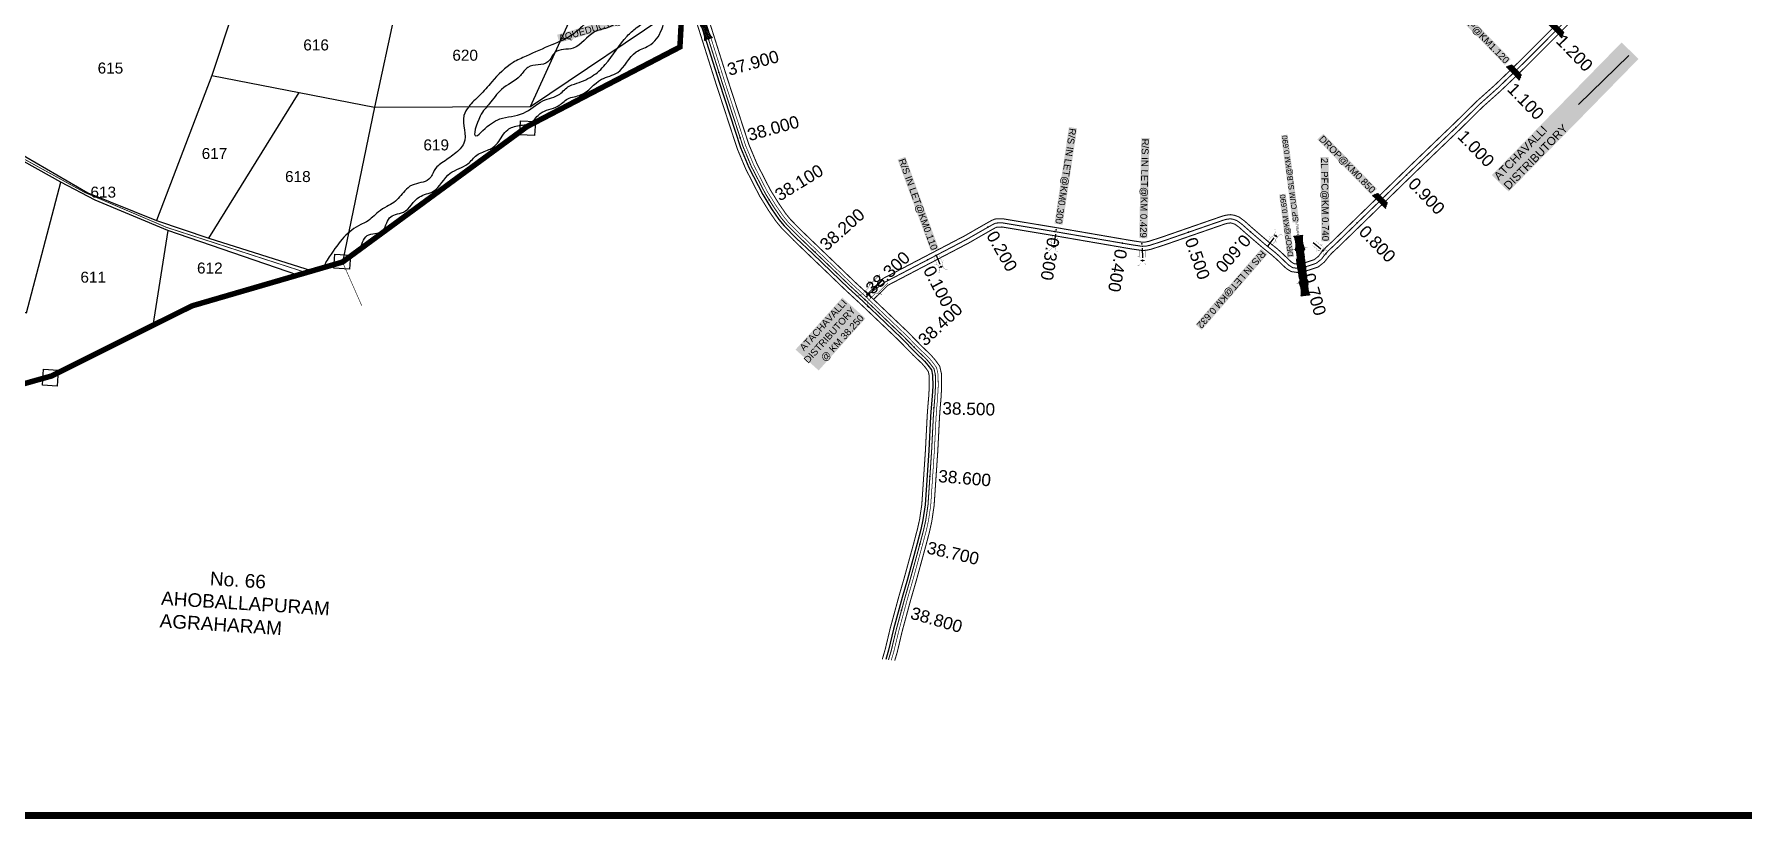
# Model space of a CAD drawing. Header units: inches. Extents: x 201585 to 225365, y 1598878 to 1613111.
# Drawn here: x 203342 to 205832, y 1598878 to 1600021 of the extents above; entities that cross this region are included whole.
import ezdxf
from ezdxf.enums import TextEntityAlignment as Align

# ---------------------------------------------------------------- set-up
doc = ezdxf.new("R2010")
doc.units = ezdxf.units.IN
doc.header["$LTSCALE"] = 15
doc.header["$MEASUREMENT"] = 0
for name, pattern in [('ACAD_ISO02W100', [15, 12, -3]), ('DASHED2', [0.375, 0.25, -0.125]), ('HIDDEN2', [0.1875, 0.125, -0.0625])]:
    doc.linetypes.add(name, pattern=pattern)
for name, color, linetype in [('CANAL1', 7, 'Continuous'), ('CSMark', 72, 'Continuous'), ('PLOTS', 7, 'Continuous'), ('PLOTS NO', 7, 'Continuous'), ('RE REMARKS', 7, 'Continuous'), ('ROADS', 1, 'Continuous'), ('STREAMS', 4, 'Continuous'), ('STRUCTURE', 5, 'Continuous'), ('TEXT', 1, 'Continuous'), ('text2', 7, 'Continuous'), ('VILLAGE BOUNDARY STONES', 1, 'Continuous'), ('VILLAGE BOUNDRY', 5, 'Continuous')]:
    doc.layers.add(name, color=color, linetype=linetype)
doc.styles.get("Standard").update_dxf_attribs({"font": 'arial.ttf'})
doc.dimstyles.get("Standard").update_dxf_attribs({"dimtxt": 0.18, "dimasz": 0.18, "dimexe": 0.18, "dimexo": 0.0625, "dimgap": 0.09, "dimtad": 0, "dimtih": 1, "dimtoh": 1, "dimdec": 4, "dimzin": 0, "dimdsep": 46, "dimtxsty": 'Standard', "dimcen": 0.09, "dimadec": 0, "dimazin": 0, "dimtfac": 1, "dimtdec": 4, "dimtofl": 0, "dimtmove": 0, "dimatfit": 3, "dimfxl": 1, "dimtolj": 1, "dimtzin": 0, "dimarcsym": 0})

# ---------------------------------------------------------------- blocks, each defined once
blk = doc.blocks.new('DROP')
h = blk.add_hatch()
h.set_pattern_fill('ANSI31', color=1, scale=10, angle=45)
h.set_pattern_definition([(90, (-324.4107, -25.7687), (-1.25, 0), [])])
h.paths.add_polyline_path([(-9.9, -4.3), (-13.8, 4.1), (13.8, 4.1), (10.2, -4.3)])
at = {"layer": 'STRUCTURE', "color": 5, "const_width": 0.49}
blk.add_lwpolyline([(-9.9, -4.3), (-13.8, 4.1), (13.8, 4.1), (10.2, -4.3), (-9.9, -4.3)], dxfattribs=at)
at = {"layer": 'STRUCTURE', "color": 5}
blk.add_circle((0, 0), 1.33, dxfattribs=at)
blk = doc.blocks.new('OT')
at = {"layer": 'STRUCTURE', "color": 190}
for points, const_width in [([(769751.4, 1706595.8), (769729.4, 1706595.8)], 0.5), ([(769775.2, 1706601.8), (769775.2, 1706597.8), (769769.2, 1706593.8), (769761.8, 1706593.8), (769754.4, 1706593.8), (769748.4, 1706597.8), (769748.4, 1706601.8)], 0.5), ([(769761.8, 1706593.8), (769761.8, 1706581)], 2.5), ([(769751.4, 1706579), (769729.4, 1706579)], 0.5), ([(769748.4, 1706573), (769748.4, 1706577), (769754.4, 1706581), (769761.8, 1706581), (769761.8, 1706581), (769761.8, 1706581), (769769.2, 1706581), (769775.2, 1706577), (769775.2, 1706573)], 0.5)]:
    blk.add_lwpolyline(points, dxfattribs=dict(at, const_width=const_width))
at = {"layer": 'STRUCTURE', "color": 0}
blk.add_circle((769761.8, 1706587.4), 1.87, dxfattribs=at)
blk.add_leader([(769732.6, 1706587.4), (769753.8, 1706587.4)], dimstyle='Standard', override={"dimasz": 10, "dimgap": 0.09, "dimtad": 0}, dxfattribs=at)
blk = doc.blocks.new('AQUEDUCT')
at = {"layer": 'STRUCTURE'}
h = blk.add_hatch(dxfattribs=at)
h.set_pattern_fill('DASH', color=256, scale=8, angle=-90, style=0)
h.set_pattern_definition([(270, (-1706662.7411, 769762.6106), (1, -1), [1, -1])])
edge = h.paths.add_edge_path()
edge.add_spline(control_points=[(6.5, -63.1), (6.2, -62.6), (5.2, -61.2), (4.6, -58.3), (4.1, -54.4), (3.3, -48.8), (4.1, -41.4), (5.4, -35.8), (6, -33)], knot_values=[0, 0, 0, 0, 1.613557, 5.24513, 8.624976, 13.470124, 22.190216, 30.746377, 30.746377, 30.746377, 30.746377], degree=3, periodic=0)
edge.add_line((6, -33), (4, -30))
edge.add_line((4, -30), (4, 30))
edge.add_line((4, 30), (6, 33))
edge.add_spline(control_points=[(6, 33), (5.3, 35.8), (3.9, 41.3), (2.8, 48.7), (3.5, 54.4), (3.9, 58.3), (4.4, 61.2), (5.4, 62.6), (5.7, 63.1)], knot_values=[0, 0, 0, 0, 8.556161, 17.276253, 22.121402, 25.501247, 29.13282, 30.746377, 30.746377, 30.746377, 30.746377], degree=3, periodic=0)
edge.add_line((5.7, 63.1), (-6.5, 63.1))
edge.add_spline(control_points=[(-6.5, 63.1), (-6.2, 62.6), (-5.2, 61.2), (-4.6, 58.3), (-4.1, 54.4), (-3.3, 48.8), (-4.1, 41.4), (-5.4, 35.8), (-6, 33)], knot_values=[0, 0, 0, 0, 1.613557, 5.24513, 8.624976, 13.470124, 22.190216, 30.746377, 30.746377, 30.746377, 30.746377], degree=3, periodic=0)
edge.add_line((-6, 33), (-4, 30))
edge.add_line((-4, 30), (-4, -30))
edge.add_line((-4, -30), (-6, -33))
edge.add_spline(control_points=[(-6, -33), (-5.3, -35.8), (-3.9, -41.3), (-2.8, -48.7), (-3.5, -54.4), (-3.9, -58.3), (-4.4, -61.2), (-5.4, -62.6), (-5.7, -63.1)], knot_values=[0, 0, 0, 0, 8.556161, 17.276253, 22.121402, 25.501247, 29.13282, 30.746377, 30.746377, 30.746377, 30.746377], degree=3, periodic=0)
edge.add_line((-5.7, -63.1), (6.5, -63.1))
blk.add_circle((0, 0), 0.938)
at = {"layer": 'STRUCTURE', "const_width": 0.628}
for points in [[(-12, 36), (-8, 36), (-4, 30), (-4, -30), (-8, -36), (-12, -36)], [(12, 36), (8, 36), (4, 30), (4, -30), (8, -36), (12, -36)]]:
    blk.add_lwpolyline(points, dxfattribs=at)
at = {"layer": 'STRUCTURE', "color": 3}
for points in [[(-4, 30), (-4, -30)], [(-4, 30), (-4, -30)], [(4, 30), (4, -30)]]:
    blk.add_lwpolyline(points, dxfattribs=at)
at = {"layer": 'STRUCTURE'}
for points in [[(-6.5, 63.1), (-5.7, 61.7), (-4.7, 58.2), (-4.2, 54.9), (-3.6, 50.1), (-4.3, 41.4), (-6, 33)], [(5.7, 63.1), (4.8, 61.7), (3.9, 58.2), (3.5, 54.8), (3.1, 50), (4, 41.3), (6, 33)], [(-5.7, -63.1), (-4.8, -61.7), (-3.9, -58.2), (-3.5, -54.8), (-3.1, -50), (-4, -41.3), (-6, -33)], [(6.5, -63.1), (5.7, -61.7), (4.7, -58.2), (4.2, -54.9), (3.6, -50.1), (4.3, -41.4), (6, -33)]]:
    blk.add_spline(points, degree=3, dxfattribs=at)
at = {"layer": 'STRUCTURE', "color": 0}
blk.add_text('STREAM', height=5, dxfattribs=at).set_placement((-19.7, -0.1), align=Align.MIDDLE_CENTER)
for points in [[(32.5, 0.1), (5.8, 0)], [(0.4, -62), (0.1, -38.2)]]:
    blk.add_leader(points, dimstyle='Standard', override={"dimasz": 10, "dimgap": 0.09, "dimtad": 0}, dxfattribs=at)
blk = doc.blocks.new('1SLB')
at = {"layer": 'STRUCTURE'}
h = blk.add_hatch(dxfattribs=at)
h.set_pattern_fill('DOTS', color=6, scale=14, angle=320.3722, style=0)
h.set_pattern_definition([(320.372247934, (-538945.0768, -1194857.3203), (0.89503691186, 0.39489261377), [0, -0.875])])
h.paths.add_polyline_path([(-43.8, 3.5), (-43.8, -3.5), (-23.1, -3.5), (-21, -2.1), (21, -2.1), (23.1, -3.5), (43.8, -3.5), (43.8, 3.5), (23.1, 3.5), (21, 2.1), (-21, 2.1), (-23.1, 3.5)])
at = {"layer": 'STRUCTURE', "color": 6, "linetype": 'ACAD_ISO02W100', "ltscale": 0.5, "const_width": 0.35}
for points in [[(-43.8, 3.5), (-23.1, 3.5)], [(23.1, 3.5), (43.8, 3.5)], [(-43.8, -3.5), (-23.1, -3.5)], [(23.1, -3.5), (43.8, -3.5)]]:
    blk.add_lwpolyline(points, dxfattribs=at)
at = {"layer": 'STRUCTURE', "color": 6, "const_width": 0.44}
for points in [[(-25.2, 7.7), (-25.2, 4.9), (-21, 2.1), (21, 2.1), (25.2, 4.9), (25.2, 7.7)], [(-25.2, -7.7), (-25.2, -4.9), (-21, -2.1), (21, -2.1), (25.2, -4.9), (25.2, -7.7)]]:
    blk.add_lwpolyline(points, dxfattribs=at)
at = {"layer": 'STRUCTURE', "color": 6}
blk.add_lwpolyline([(-21, -2.1), (21, -2.1)], dxfattribs=at)
blk.add_lwpolyline([(-21, -2.1), (21, -2.1)], dxfattribs=at)
at = {"layer": 'STRUCTURE', "color": 0}
blk.add_circle((0, 0), 0.871, dxfattribs=at)
for points in [[(-40.8, 0), (-24.8, 0)], [(39.6, -0.2), (23.5, -0.2)]]:
    blk.add_leader(points, dimstyle='Standard', override={"dimasz": 10, "dimgap": 0.09, "dimtad": 0}, dxfattribs=at)
blk = doc.blocks.new('SP')
at = {"layer": 'STRUCTURE'}
h = blk.add_hatch(dxfattribs=at)
h.set_pattern_fill('DASH', color=256, scale=8, style=0)
edge = h.paths.add_edge_path()
edge.add_spline(control_points=[(769825.7, 1706742.1), (769825.3, 1706741.8), (769823.8, 1706740.8), (769820.9, 1706740.3), (769817, 1706739.7), (769811.4, 1706738.9), (769804, 1706739.7), (769798.4, 1706741), (769795.6, 1706741.6)], knot_values=[0, 0, 0, 0, 1.613557, 5.24513, 8.624976, 13.470124, 22.190216, 30.746377, 30.746377, 30.746377, 30.746377], degree=3, periodic=0)
edge.add_line((769795.6, 1706741.6), (769792.6, 1706739.6))
edge.add_line((769792.6, 1706739.6), (769732.6, 1706739.6))
edge.add_line((769732.6, 1706739.6), (769729.6, 1706741.6))
edge.add_spline(control_points=[(769729.6, 1706741.6), (769726.9, 1706740.9), (769721.3, 1706739.5), (769713.9, 1706738.5), (769708.3, 1706739.1), (769704.4, 1706739.6), (769701.5, 1706740), (769700, 1706741), (769699.5, 1706741.3)], knot_values=[0, 0, 0, 0, 8.556161, 17.276253, 22.121402, 25.501247, 29.13282, 30.746377, 30.746377, 30.746377, 30.746377], degree=3, periodic=0)
edge.add_line((769699.5, 1706741.3), (769699.5, 1706722.1))
edge.add_spline(control_points=[(769699.5, 1706722.1), (769700, 1706722.4), (769701.4, 1706723.4), (769704.3, 1706724), (769708.2, 1706724.5), (769713.8, 1706725.3), (769721.2, 1706724.5), (769726.8, 1706723.3), (769729.6, 1706722.6)], knot_values=[0, 0, 0, 0, 1.613557, 5.24513, 8.624976, 13.470124, 22.190216, 30.746377, 30.746377, 30.746377, 30.746377], degree=3, periodic=0)
edge.add_line((769729.6, 1706722.6), (769732.6, 1706724.6))
edge.add_line((769732.6, 1706724.6), (769792.6, 1706724.6))
edge.add_line((769792.6, 1706724.6), (769795.6, 1706722.6))
edge.add_spline(control_points=[(769795.6, 1706722.6), (769798.4, 1706723.3), (769803.9, 1706724.8), (769811.3, 1706725.8), (769817, 1706725.1), (769820.9, 1706724.7), (769823.8, 1706724.2), (769825.2, 1706723.3), (769825.7, 1706723)], knot_values=[0, 0, 0, 0, 8.556161, 17.276253, 22.121402, 25.501247, 29.13282, 30.746377, 30.746377, 30.746377, 30.746377], degree=3, periodic=0)
edge.add_line((769825.7, 1706723), (769825.7, 1706742.1))
h.paths.add_polyline_path([(769764.2, 1706732.1, -1), (769761.1, 1706732.1, -1)], flags=0)
h.paths.add_polyline_path([(769761.1, 1706732.1, 1), (769764.2, 1706732.1, 1)], flags=16)
at = {"layer": 'STRUCTURE', "const_width": 0.628}
for points in [[(769726.6, 1706747.6), (769726.6, 1706743.6), (769732.6, 1706739.6), (769792.6, 1706739.6), (769798.6, 1706743.6), (769798.6, 1706747.6)], [(769726.6, 1706716.6), (769726.6, 1706720.6), (769732.6, 1706724.6), (769792.6, 1706724.6), (769798.6, 1706720.6), (769798.6, 1706716.6)]]:
    blk.add_lwpolyline(points, dxfattribs=at)
at = {"layer": 'STRUCTURE', "color": 3}
blk.add_lwpolyline([(769732.6, 1706724.6), (769792.6, 1706724.6)], dxfattribs=at)
blk.add_lwpolyline([(769732.6, 1706724.6), (769792.6, 1706724.6)], dxfattribs=at)
at = {"layer": 'STRUCTURE', "color": 0}
blk.add_circle((769762.6, 1706732.1), 1.55, dxfattribs=at)
at = {"layer": 'STRUCTURE'}
for points in [[(769699.5, 1706741.3), (769700.9, 1706740.5), (769704.4, 1706739.6), (769707.8, 1706739.2), (769712.6, 1706738.8), (769721.3, 1706739.7), (769729.6, 1706741.6)], [(769825.7, 1706742.1), (769824.3, 1706741.3), (769820.8, 1706740.3), (769817.5, 1706739.8), (769812.7, 1706739.2), (769804, 1706739.9), (769795.6, 1706741.6)], [(769699.5, 1706722.1), (769700.9, 1706723), (769704.4, 1706724), (769707.7, 1706724.5), (769712.5, 1706725), (769721.2, 1706724.4), (769729.6, 1706722.6)], [(769825.7, 1706723), (769824.3, 1706723.8), (769820.8, 1706724.7), (769817.4, 1706725.1), (769812.6, 1706725.5), (769803.9, 1706724.6), (769795.6, 1706722.6)]]:
    blk.add_spline(points, degree=3, dxfattribs=at)
at = {"layer": 'STRUCTURE', "color": 0}
blk.add_text('STREAM', height=5, dxfattribs=at).set_placement((769684.3, 1706732.1), align=Align.MIDDLE_CENTER)
for points in [[(769727.4, 1706732.1), (769700.8, 1706732.1)], [(769824.4, 1706732.1), (769800.5, 1706732.1)]]:
    blk.add_leader(points, dimstyle='Standard', override={"dimasz": 10, "dimgap": 0.09, "dimtad": 0}, dxfattribs=at)
blk = doc.blocks.new('1INLET')
at = {"layer": 'STRUCTURE', "color": 190}
for points, const_width in [([(9.4, 10.1), (9.4, 7.3), (5.2, 4.5), (0, 4.5), (0, 4.5), (0, 4.5), (-5.2, 4.5), (-9.4, 7.3), (-9.4, 10.1)], 0.35), ([(0, -4.5), (0, 4.5)], 1.75), ([(7.3, 5.9), (22.7, 5.9)], 0.35), ([(-9.4, -10.1), (-9.4, -7.3), (-5.2, -4.5), (0, -4.5), (5.2, -4.5), (9.4, -7.3), (9.4, -10.1)], 0.35), ([(7.3, -5.9), (22.7, -5.9)], 0.35)]:
    blk.add_lwpolyline(points, dxfattribs=dict(at, const_width=const_width))
at = {"layer": 'STRUCTURE', "color": 0}
blk.add_circle((0, 0), 1.31, dxfattribs=at)
blk.add_leader([(26, 0.1), (5.6, 0)], dimstyle='Standard', override={"dimasz": 8, "dimgap": 0.09, "dimtad": 0}, dxfattribs=at)

msp = doc.modelspace()

# ---------------------------------------------------------------- linework, layer by layer
at = {"color": 3}
msp.add_point((204412.8, 1599780), dxfattribs=at)
at = {"layer": 'CANAL1', "color": 200, "const_width": 1.5}
for points in [[(204304.7, 1600046.2), (204335.2, 1599949.6), (204366.4, 1599854.2), (204378.6, 1599825.1), (204399, 1599785.2), (204405.2, 1599775.3), (204412.1, 1599764.1), (204423, 1599748.3), (204431.2, 1599738.5), (204448.9, 1599720.6), (204472.4, 1599698), (204499.5, 1599672), (204524.9, 1599647.6), (204545.7, 1599628.4), (204601.5, 1599575.3), (204622.9, 1599553.4), (204635.5, 1599541.4), (204640.4, 1599535.7), (204644.7, 1599529.8), (204646, 1599523.9), (204646.2, 1599508.5), (204645.4, 1599493.9), (204644, 1599477.4), (204643.1, 1599464.6), (204640.6, 1599415.1), (204635.3, 1599336.1), (204632.1, 1599314.3), (204629, 1599300.5), (204623.8, 1599280.6), (204609.5, 1599228.4), (204601.8, 1599201.8), (204589.2, 1599155.3), (204582, 1599125.1), (204577.7, 1599110.4)], [(204321.8, 1600052), (204352.4, 1599955.1), (204383.3, 1599860.5), (204394.9, 1599832.7), (204414.7, 1599794.1), (204420.5, 1599784.8), (204427.2, 1599774), (204437.4, 1599759.2), (204444.5, 1599750.6), (204461.5, 1599733.5), (204484.9, 1599711), (204512, 1599685), (204537.2, 1599660.7), (204558, 1599641.5), (204614.1, 1599588.1), (204635.5, 1599566.3), (204648.5, 1599553.8), (204654.5, 1599546.9), (204661.4, 1599537.5), (204664, 1599526), (204664.2, 1599508.1), (204663.4, 1599492.7), (204662, 1599476), (204661.1, 1599463.5), (204658.6, 1599414.1), (204653.2, 1599334.2), (204649.8, 1599311.1), (204646.5, 1599296.2), (204641.2, 1599276), (204626.8, 1599223.5), (204619.1, 1599197), (204606.6, 1599150.9), (204599.4, 1599120.4), (204595.8, 1599108.5)], [(204557.2, 1599643.8), (204578.5, 1599665.1), (204697.5, 1599727.3), (204730.3, 1599746.1), (204737.1, 1599749.9), (204741.9, 1599751.9), (204746.6, 1599752.2), (204753.2, 1599752.3), (204833.5, 1599739), (204942.7, 1599720.2), (204956.9, 1599718.1), (204960.8, 1599718.3), (204965.9, 1599719.4), (204983.2, 1599724.9), (205053.5, 1599749.3), (205072.9, 1599756), (205078.9, 1599757.6), (205085.6, 1599758.3), (205091.3, 1599757.2), (205097.6, 1599754.9), (205105.6, 1599749), (205115.4, 1599740.2), (205139.2, 1599719.7), (205153.5, 1599708.3), (205160.6, 1599701.9), (205169.7, 1599693.1), (205174.1, 1599689.1), (205177.8, 1599686.8), (205182, 1599686.3), (205190.1, 1599687.3), (205197.6, 1599689.5), (205207.2, 1599692.8), (205213.3, 1599697.6), (205218.5, 1599704.4), (205224.1, 1599710.6), (205233.9, 1599719.6), (205293.6, 1599777.6), (205348.4, 1599831), (205410.2, 1599890.3), (205444.5, 1599924), (205470.1, 1599946.9), (205488.7, 1599964.7), (205510, 1599985.4), (205539.5, 1600014.9), (205572.8, 1600048.5)], [(204565.6, 1599635.3), (204585.7, 1599655.3), (204703.3, 1599716.8), (204736.2, 1599735.7), (204742.4, 1599739.1), (204744.7, 1599740.1), (204747.1, 1599740.2), (204752.3, 1599740.3), (204831.5, 1599727.1), (204940.8, 1599708.3), (204956.3, 1599706.1), (204962.4, 1599706.4), (204969, 1599707.8), (204987, 1599713.5), (205057.4, 1599737.9), (205076.4, 1599744.5), (205081.1, 1599745.8), (205085.1, 1599746.2), (205088, 1599745.6), (205091.8, 1599744.2), (205098, 1599739.6), (205107.5, 1599731.1), (205131.5, 1599710.5), (205145.7, 1599699.1), (205152.5, 1599693.1), (205161.5, 1599684.4), (205166.8, 1599679.5), (205173.7, 1599675.3), (205182.1, 1599674.1), (205192.6, 1599675.6), (205201.2, 1599678.1), (205213, 1599682.1), (205221.8, 1599689.1), (205227.8, 1599696.7), (205232.7, 1599702.2), (205242.1, 1599710.9), (205301.9, 1599769), (205356.8, 1599822.4), (205418.6, 1599881.7), (205452.7, 1599915.3), (205478.2, 1599938.1), (205497.1, 1599956.1), (205518.5, 1599976.9), (205548, 1600006.5), (205581.3, 1600039.9)]]:
    msp.add_lwpolyline(points, dxfattribs=at)
at = {"layer": 'CANAL1', "color": 5}
msp.add_lwpolyline([(204309.5, 1600047.8), (204340, 1599951.1), (204371.1, 1599856), (204383.1, 1599827.2), (204403.4, 1599787.7), (204409.5, 1599777.9), (204416.3, 1599766.9), (204427, 1599751.4), (204434.9, 1599741.9), (204452.4, 1599724.2), (204475.9, 1599701.7), (204503, 1599675.6), (204528.3, 1599651.2), (204549.1, 1599632), (204605, 1599578.8), (204626.4, 1599557), (204639.1, 1599544.9), (204644.3, 1599538.8), (204649.3, 1599532), (204651, 1599524.5), (204651.2, 1599508.4), (204650.4, 1599493.6), (204649, 1599477), (204648.1, 1599464.3), (204645.6, 1599414.8), (204640.3, 1599335.6), (204637, 1599313.4), (204633.9, 1599299.3), (204628.6, 1599279.3), (204614.3, 1599227), (204606.6, 1599200.5), (204594, 1599154.1), (204586.8, 1599123.8), (204582.7, 1599109.9)], dxfattribs=at)
at = {"layer": 'CANAL1', "color": 1, "linetype": 'HIDDEN2', "ltscale": 4, "const_width": 1.5}
for points in [[(204313.3, 1600049.1), (204343.8, 1599952.4), (204374.8, 1599857.4), (204386.7, 1599828.9), (204406.9, 1599789.7), (204412.8, 1599780), (204419.7, 1599769.1), (204430.2, 1599753.8), (204437.8, 1599744.6), (204455.2, 1599727), (204478.6, 1599704.5), (204505.8, 1599678.5), (204531.1, 1599654.2), (204551.9, 1599635), (204607.8, 1599581.7), (204629.2, 1599559.9), (204642, 1599547.6), (204647.4, 1599541.3), (204653.1, 1599533.7), (204655, 1599524.9), (204655.2, 1599508.3), (204654.4, 1599493.3), (204653, 1599476.7), (204652.1, 1599464), (204649.6, 1599414.6), (204644.3, 1599335.2), (204641, 1599312.7), (204637.8, 1599298.4), (204632.5, 1599278.3), (204618.2, 1599226), (204610.5, 1599199.4), (204597.9, 1599153.1), (204590.7, 1599122.8), (204586.7, 1599109.5)], [(204557.3, 1599642.2), (204582.1, 1599660.2), (204582.1, 1599660.2), (204700.4, 1599722.1), (204733.3, 1599740.9), (204739.8, 1599744.5), (204743.3, 1599746), (204746.8, 1599746.2), (204752.8, 1599746.3), (204832.5, 1599733), (204941.8, 1599714.3), (204956.6, 1599712.1), (204961.6, 1599712.3), (204967.5, 1599713.6), (204985.1, 1599719.2), (205055.5, 1599743.6), (205074.6, 1599750.2), (205080, 1599751.7), (205085.4, 1599752.2), (205089.6, 1599751.4), (205094.7, 1599749.5), (205101.8, 1599744.3), (205111.5, 1599735.7), (205135.3, 1599715.1), (205149.6, 1599703.7), (205156.6, 1599697.5), (205165.6, 1599688.8), (205170.5, 1599684.3), (205175.8, 1599681), (205182, 1599680.2), (205191.4, 1599681.5), (205199.4, 1599683.8), (205210.1, 1599687.5), (205217.5, 1599693.3), (205223.1, 1599700.5), (205228.4, 1599706.4), (205238, 1599715.3), (205297.7, 1599773.3), (205352.6, 1599826.7), (205414.4, 1599886), (205448.6, 1599919.6), (205474.2, 1599942.5), (205492.9, 1599960.4), (205514.2, 1599981.1), (205543.7, 1600010.7), (205577, 1600044.2)]]:
    msp.add_lwpolyline(points, dxfattribs=at)
at = {"layer": 'CANAL1', "color": 5, "const_width": 1}
msp.add_lwpolyline([(204317.1, 1600050.4), (204347.6, 1599953.6), (204378.6, 1599858.8), (204390.4, 1599830.6), (204410.3, 1599791.6), (204416.2, 1599782.2), (204423, 1599771.3), (204433.4, 1599756.2), (204440.8, 1599747.2), (204458, 1599729.9), (204481.4, 1599707.4), (204508.5, 1599681.4), (204533.8, 1599657.1), (204554.6, 1599637.9), (204610.6, 1599584.5), (204632, 1599562.7), (204644.9, 1599550.4), (204650.6, 1599543.8), (204656.8, 1599535.4), (204659, 1599525.4), (204659.2, 1599508.2), (204658.4, 1599493.1), (204657, 1599476.4), (204656.1, 1599463.8), (204653.6, 1599414.4), (204648.3, 1599334.7), (204644.9, 1599312), (204641.7, 1599297.4), (204636.3, 1599277.3), (204622, 1599224.9), (204614.3, 1599198.3), (204601.8, 1599152.1), (204594.5, 1599121.7), (204590.8, 1599109)], dxfattribs=at)
at = {"layer": 'PLOTS'}
for points in [[(203837.8, 1599915.1), (204064.9, 1599916), (204179.5, 1600167.5), (203901, 1600205.2)], [(203633.6, 1600060.4), (203600.5, 1599961.2), (203520, 1599749.9)], [(203868.5, 1600056.7), (203837.8, 1599915.1)], [(204064.9, 1599916), (204286.1, 1600064.3)], [(203112.9, 1600017.5), (203262.7, 1599905.4), (203314.8, 1599851.4), (203420.2, 1599789.9), (203520, 1599749.9), (203596.3, 1599723.9), (203746.9, 1599676.4)], [(203536.4, 1599735.4), (203430.5, 1599779.5), (203380.5, 1599805.4), (203310.2, 1599845.1), (203254.9, 1599898.3), (203098.2, 1600012.1)], [(203600.5, 1599961.2), (203837.8, 1599915.1), (203791.1, 1599689.2)], [(203596.3, 1599723.9), (203728, 1599936.4)], [(203173.2, 1599665.4), (203330.5, 1599615), (203380.5, 1599805.4)], [(203726.1, 1599670.3), (203536.4, 1599735.4), (203514.8, 1599596.9)]]:
    msp.add_lwpolyline(points, dxfattribs=at)
at = {"layer": 'ROADS', "const_width": 1.19}
msp.add_lwpolyline([(203738.3, 1599673.8), (203534.6, 1599739.8), (203415.5, 1599790.6), (203309.9, 1599848.8), (203255.7, 1599905.4)], dxfattribs=at)
at = {"layer": 'STREAMS'}
for points in [[(202982.4, 1599800.1), (202999, 1599819.6), (202992.5, 1599860.7), (203002.3, 1599886.7), (203004.2, 1599900.6), (203016.4, 1599920.9), (203017, 1599941.6), (203005.3, 1599962.3), (202994.7, 1599977), (202992.6, 1600000.4), (202988.1, 1600017.1), (202976.9, 1600037.8), (202979.8, 1600055.7), (202977.4, 1600087.8), (202975.2, 1600094.3), (202967.8, 1600120.2), (202942.5, 1600149.2), (202931.4, 1600168.6), (202937.7, 1600182), (202953.5, 1600196.3), (202961.4, 1600206.4), (202976.4, 1600243.7), (202984.6, 1600260.4), (202998.7, 1600290.6), (203034.4, 1600324.3), (203044.9, 1600350.3), (203051.8, 1600376.4), (203060.7, 1600391), (203060.6, 1600417.3), (203063, 1600426.9), (203073.8, 1600433.1), (203085.3, 1600459.4), (203099, 1600474.3), (203117.8, 1600517.8), (203132.3, 1600545.5), (203143.2, 1600588.1), (203155.7, 1600609.8), (203166.9, 1600634.6), (203184.4, 1600656.2), (203192.6, 1600696.8), (203209.9, 1600717.2), (203209.5, 1600737.6), (203211.7, 1600750.9), (203226.3, 1600770.4), (203223.1, 1600802), (203220.5, 1600821.7), (203228, 1600840.8), (203228.2, 1600865.7), (203237.1, 1600914), (203236.7, 1600935.3), (203249.1, 1600958.1), (203250.7, 1600984.4), (203252.2, 1601006.8), (203259.1, 1601035.1), (203265.9, 1601060.5), (203267.5, 1601077.1), (203269, 1601082.2), (203260.5, 1601127.7), (203270.3, 1601158), (203297.6, 1601203.3), (203317, 1601209.6), (203333.8, 1601229.3), (203354.9, 1601234.8), (203369.5, 1601246.6), (203377.1, 1601257.6), (203413.7, 1601280.1), (203420.9, 1601287.2), (203444.9, 1601295.7), (203459.9, 1601307.1), (203471.7, 1601322.4), (203489.5, 1601328.6), (203530.3, 1601376.7), (203540.3, 1601379.3), (203574.7, 1601379.6), (203615, 1601363.5), (203632.4, 1601334.6), (203662.3, 1601316.1), (203673.6, 1601305.2), (203688.4, 1601284.8), (203713.5, 1601268), (203722.7, 1601249.1), (203739.9, 1601236.4), (203753.8, 1601219.4), (203760.2, 1601205.3), (203767.5, 1601193.7), (203776.8, 1601189.7), (203784.9, 1601177.6), (203796.9, 1601161.6), (203795.9, 1601162.2)], [(204545, 1600152.5), (204520.7, 1600160.7), (204495.1, 1600156.8), (204478.9, 1600158.4), (204457.7, 1600151.2), (204437.3, 1600148.6), (204424, 1600143.1), (204410.8, 1600136.6), (204388.4, 1600133.7), (204384.4, 1600134), (204359.4, 1600118.4), (204334.1, 1600114.6), (204318.8, 1600107), (204301.3, 1600102.5), (204271.1, 1600093.3), (204248.4, 1600088.6), (204240.8, 1600080.3), (204208.8, 1600067.8), (204195.8, 1600064.2), (204182.4, 1600051.8), (204160.7, 1600045), (204143.6, 1600035.4), (204128.1, 1600021.9), (204095.9, 1600005.6), (204058.6, 1599989.3), (204039.6, 1599979.9), (204008.5, 1599951.6), (203990.8, 1599931.9), (203975, 1599915.6), (203968.1, 1599902.6), (203968.1, 1599862.3), (203954.3, 1599846.9), (203936, 1599833.7), (203928.7, 1599828), (203921.7, 1599816.4), (203917.1, 1599810.1), (203892.4, 1599801.2), (203881.8, 1599792.9), (203866, 1599776.1), (203855.6, 1599770.2), (203843.4, 1599762.4), (203826.2, 1599748), (203817.8, 1599743.9), (203771.9, 1599696.7), (203763.6, 1599681.2), (203799.8, 1599695.6), (203815.4, 1599707), (203827, 1599727.7), (203849.1, 1599734.1), (203859.6, 1599753.6), (203868.1, 1599758.5), (203879.8, 1599762), (203903.2, 1599784.1), (203923.5, 1599792.5), (203947.9, 1599818.6), (203973.8, 1599832.3), (203986.9, 1599845.1), (204004.4, 1599853), (204016.8, 1599862.3), (204031.8, 1599882.1), (204048.4, 1599888.1), (204066.5, 1599893.1), (204079.3, 1599905.9), (204105.1, 1599916.4), (204119.3, 1599927.1), (204138.1, 1599932.7), (204168.4, 1599955.5), (204192.1, 1599965.4), (204218.9, 1599995.4), (204237.1, 1600004.3), (204256.3, 1600028.3), (204267.7, 1600058.7), (204308.3, 1600076.4), (204330, 1600086.2), (204343.4, 1600094.4), (204356.1, 1600094.6), (204372.6, 1600106.8), (204401.6, 1600109.1), (204430.9, 1600123.2), (204441.5, 1600123.9), (204463.1, 1600131.4), (204477.5, 1600136.9), (204497.8, 1600136.4), (204498.6, 1600136.6)]]:
    msp.add_spline(points, degree=3, dxfattribs=at)
msp.add_open_spline([(203985.6, 1599872.9), (203980.7, 1599872), (203990.1, 1599905), (204006.3, 1599919.5), (204022.4, 1599945.2), (204048, 1599954.1), (204062.2, 1599979.8), (204091, 1599972.7), (204100, 1600001.7), (204134.7, 1599995.2), (204150.5, 1600025.4), (204178.4, 1600029.6), (204195.3, 1600039.9), (204210.4, 1600057.6), (204227.5, 1600053.2), (204247.5, 1600070.5), (204240.1, 1600044.7), (204223.9, 1600035), (204196.7, 1600011), (204181.4, 1599982.7), (204155, 1599958), (204135.6, 1599950.5), (204118, 1599945.2), (204107, 1599929.8), (204079.3, 1599926.2), (204056.4, 1599901.7), (204019.9, 1599901.1), (204001.5, 1599886.8), (203987.8, 1599873.2), (203985.6, 1599872.9)], degree=3, knots=[0, 0, 0, 0, 74.238944, 132.387959, 199.911842, 286.297772, 327.746466, 404.094682, 447.380102, 515.887835, 614.618537, 662.971234, 720.413334, 765.628832, 821.081849, 859.236055, 878.943734, 970.254531, 1015.320863, 1148.20297, 1212.168104, 1283.604338, 1303.954021, 1349.310215, 1416.015604, 1501.156064, 1590.081328, 1665.3699, 1698.127108, 1698.127108, 1698.127108, 1698.127108], dxfattribs=at)
at = {"layer": 'text2', "color": 5, "const_width": 10}
msp.add_lwpolyline([(202205.6, 1612391.7), (212637.8, 1612391.7), (212637.8, 1598882.9), (202205.6, 1598882.9)], close=True, dxfattribs=at)
at = {"layer": 'text2', "color": 2, "linetype": 'Continuous'}
for p in [(205497, 1599970, 11), (204339.6, 1599965.5), (204370.6, 1599870.4), (205301, 1599783, 10), (204831, 1599736, 3), (204479.8, 1599703.4), (204956, 1599716, 4), (205140, 1599713, 5), (205220, 1599706, 8), (205224, 1599701, 9), (205186, 1599684, 6), (205189, 1599684, 7), (204552.3, 1599634.6), (204555, 1599639, 1), (204624.1, 1599565), (204653, 1599476.7), (204647.1, 1599376.9), (204632.5, 1599278.3), (204605.7, 1599181.9)]:
    msp.add_point(p, dxfattribs=at)
at = {"layer": 'text2', "color": 3, "linetype": 'Continuous'}
for p in [(205486.1, 1599954), (205413.6, 1599885.2), (205341.5, 1599815.9), (205269.8, 1599746.2), (204731.5, 1599739.9), (204828.9, 1599733.6), (205023.9, 1599732.6), (205114.3, 1599733.2), (204655.7, 1599698.7), (204927.5, 1599716.7), (204643.5, 1599692.3), (205194.8, 1599682.4)]:
    msp.add_point(p, dxfattribs=at)
at = {"layer": 'VILLAGE BOUNDARY STONES'}
for points in [[(204050.7, 1599895.2), (204072.2, 1599893.8), (204070.9, 1599873.5), (204049.4, 1599874.8)], [(203779.7, 1599700.7), (203802.6, 1599699.3), (203801.3, 1599678.8), (203778.4, 1599680.2)], [(203355.3, 1599533.1), (203376.9, 1599531.7), (203375.4, 1599508.2), (203353.8, 1599509.6)]]:
    msp.add_lwpolyline(points, close=True, dxfattribs=at)
at = {"layer": 'VILLAGE BOUNDRY', "linetype": 'DASHED2', "ltscale": 8, "const_width": 8}
msp.add_lwpolyline([(203086.2, 1599444.2), (203366.7, 1599523.1), (203571.6, 1599625.3), (203791.1, 1599689.2), (204060.3, 1599886.8), (204282.8, 1600002.6), (204286.1, 1600064.3), (204752.3, 1600223.1), (205100.3, 1600433.1), (205152.1, 1600724.8), (205177.6, 1600929.6), (205214.8, 1601157.2), (205270.1, 1601469.7), (205315.9, 1601679.7), (205437.5, 1602144.3), (205465.8, 1602265.1)], dxfattribs=at)
at = {"layer": 'VILLAGE BOUNDRY', "const_width": 0.793}
msp.add_lwpolyline([(203791.1, 1599689.2), (203819.4, 1599625.1)], dxfattribs=at)

# ---------------------------------------------------------------- block references
at = {"rotation": 18.35689587063089}
msp.add_blockref('AQUEDUCT', (204304.3, 1600073.8), dxfattribs=at)
at = {"layer": 'STRUCTURE', "color": 0, "xscale": 0.7, "yscale": 0.7, "zscale": 0.7, "rotation": 276.6634408825853}
msp.add_blockref('SP', (-1043977.7, 1996247.1, 7), dxfattribs=at)
at = {"layer": 'STRUCTURE', "color": 0, "rotation": 224.788994013238}
msp.add_blockref('OT', (-451425.4, 3353113.2), dxfattribs=at)
at = {"layer": 'text2', "color": 3, "linetype": 'Continuous'}
for name, p, rotation in [('DROP', (205561.1, 1600028.2), 134.3702293052605), ('DROP', (205499.3, 1599966.6), 133.6881416701032), ('DROP', (205304.1, 1599779.5), 135.415770519943), ('1SLB', (205189, 1599684, 7), 277.8708918715623), ('DROP', (205186.7, 1599680.8), 98.82639511740376)]:
    msp.add_blockref(name, p, dxfattribs=dict(at, rotation=rotation))
at = {"layer": 'text2', "color": 3, "linetype": 'Continuous', "xscale": 0.7, "yscale": 0.7, "zscale": 0.7}
for p, rotation in [((204827.4, 1599711.7, 3), 80.75059178309593), ((205151, 1599727.4, 5), 232.4326421503814), ((205219.8, 1599706, 8), 140.1445117310161), ((204663.2, 1599682.3, 3), 112.7376797818323), ((204956.9, 1599691.4, 4), 91.28554851497279)]:
    msp.add_blockref('1INLET', p, dxfattribs=dict(at, rotation=rotation))

# ---------------------------------------------------------------- texts
at = {"layer": 'CSMark', "color": 1}
for s, rotation, p in [('1.200', 314.1922, (205564.6, 1600016.4)), ('37.900', 15.5019, (204352.2, 1599969.2, -8)), ('1.100', 314.1922, (205493.5, 1599946.1)), ('38.000', 15.5019, (204381.7, 1599874, -8)), ('1.000', 314.1922, (205421, 1599877.3)), ('38.100', 31.5822, (204423.6, 1599784.9, -8)), ('0.900', 314.1922, (205348.9, 1599808)), ('38.200', 41.8755, (204490.6, 1599711.2, -8)), ('0.200', 299.8368, (204736.5, 1599732.4)), ('0.300', 260.55, (204827.4, 1599724.8)), ('0.500', 289.1306, (205026.7, 1599724.1)), ('0.600', 229.2704, (205109.6, 1599725.4)), ('0.800', 314.1922, (205277.2, 1599738.3)), ('38.300', 43.1071, (204557.5, 1599647.4, -8)), ('0.400', 260.2442, (204926, 1599707.8)), ('0.100', 297.5948, (204644.7, 1599681.8)), ('0.700', 286.3172, (205198.8, 1599672.4)), ('38.400', 43.1071, (204634.1, 1599572.2, -8)), ('38.500', 358.6498, (204665.2, 1599476.3, -8)), ('38.600', 355.2462, (204659.4, 1599377.6, -8)), ('38.700', 346.9839, (204643.4, 1599273.7, -8)), ('38.800', 343.8464, (204619.8, 1599178.6, -8))]:
    msp.add_text(s, height=18, rotation=rotation, dxfattribs=at).set_placement(p, align=Align.MIDDLE_LEFT)
at = {"layer": 'PLOTS NO'}
for s, p in [('616', (203734, 1599997.6)), ('620', (203951.2, 1599982.6)), ('615', (203434.3, 1599963.9)), ('619', (203909, 1599851.9)), ('617', (203585.9, 1599839.4)), ('618', (203707.4, 1599805.8)), ('613', (203423.8, 1599783.1)), ('611', (203409.2, 1599659.2)), ('612', (203579.1, 1599672.5))]:
    msp.add_text(s, height=16, dxfattribs=at).set_placement(p)
at = {"layer": 'STRUCTURE', "color": 5, "attachment_point": 1, "bg_fill": 1, "box_fill_scale": 1.1, "bg_fill_color": 7, "bg_fill_true_color": 16777215, "bg_fill_transparency": 0}
for s, insert, char_height, width, rotation in [('AQUEDUCT @ KM 37.726', (204105, 1600019.7), 10, 167.358, 16.3684), ('DROP@KM1.120', (205415.5, 1600063.7), 10, 109.943, 314.1356), ('{\\C1;ATCHAVALLI \\PDISTRIBUTORY }', (205467.6, 1599815.9), 12, 268.089, 45.6285), ('R/S IN LET@KM0.300', (204860.4, 1599883.3), 10, 140.168, 261.484), ('R/S IN LET@KM 0.429', (204966.1, 1599869), 10, 144.159, 268.7872), ('SP CUM SLB@KM 0.690', (205176.3, 1599747.6), 8, 126.421, 97.5411), ('DROP@KM0.850', (205220.4, 1599874.8), 10, 109.943, 314.1944), ('R/S IN LET@KM0.110', (204610.7, 1599841.3), 10, 140.168, 289.9629), ('\\pxt7;2L PFC@KM 0.740', (205227.1, 1599841.2), 10, 120.878, 270.7654), ('DROP@KM 0.690', (205168.8, 1599696.6), 8, 91.06, 97.5411), ('R/S IN LET@KM 0.632', (205137.6, 1599700.6), 10, 144.104, 229.0577), ('\\pxqr;ATACHAVALLI DISTRIBUTORY @ KM 38.250', (204452.7, 1599561.7), 10, 99.909, 48.0233)]:
    msp.add_mtext(s, dxfattribs=dict(at, insert=insert, char_height=char_height, width=width, rotation=rotation))
at = {"layer": 'TEXT', "insert": (203529.6, 1599242.6), "char_height": 19.816, "width": 173.263, "attachment_point": 1, "rotation": 356.3896}
msp.add_mtext('\\pxql;         No. 66 AHOBALLAPURAM\\P\\pq*;AGRAHARAM', dxfattribs=at)

# ---------------------------------------------------------------- leaders
at = {"layer": 'RE REMARKS', "color": 1}
msp.add_leader([(205665.5, 1599990.1), (205592, 1599918.6)], dimstyle='Standard', override={"dimasz": 50}, dxfattribs=at)

doc.saveas('drawing.dxf')
